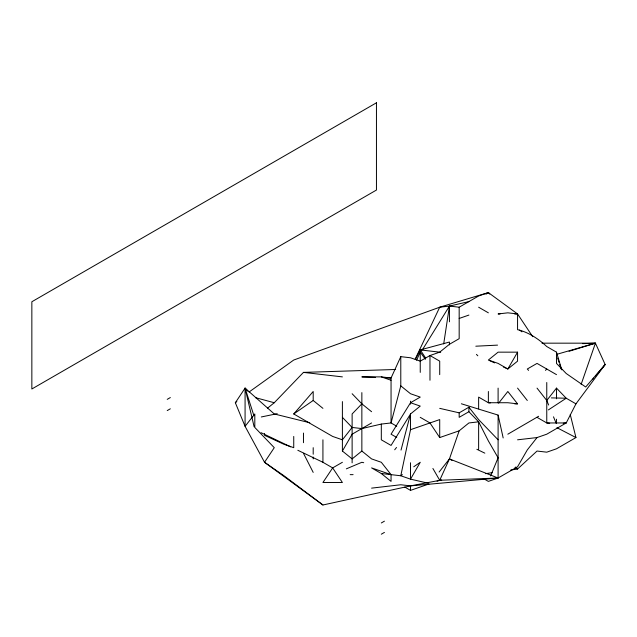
<?xml version="1.0" encoding="UTF-8"?>
<svg xmlns="http://www.w3.org/2000/svg" width="637" height="637" viewBox="0 0 637 637"><rect width="100%" height="100%" fill="white"/><g stroke="black" fill="none" stroke-linecap="round" stroke-linejoin="round"><path stroke-width="0.96" d="M443.694 343.94L449.443 306.086L468.904 301.596M419.918 351.855L420.245 349.912L449.443 342.045L449.443 344.856M396.732 437.468L391.054 434.195L410.515 402.727L420.245 406.095L410.515 413.962L410.515 429.696L400.784 475.767L410.515 479.143L428.128 483.204M532.699 336.678L517.562 313.953L488.372 292.606L478.634 295.974L459.173 307.209L459.173 338.677L449.443 344.291L439.713 352.157L429.975 355.534L420.245 361.147L410.515 357.779L400.784 356.656L400.784 385.871L391.054 422.952L381.316 424.075L361.856 428.574L352.126 427.451L342.395 417.339M401.031 450.096L410.515 413.962L391.054 445.43L381.316 439.809L381.316 424.075M437.054 481.182L439.713 480.266L449.443 458.911L459.173 430.819L468.904 422.952L478.634 421.829L488.372 440.931L498.102 457.788L490.617 475.943M581.143 384.374L595.42 343.168L541.976 343.168M400.784 356.656L391.054 378.004L391.054 422.952L396.732 426.233M416.598 360.168L420.245 352.157L425.397 359.3M415.173 359.164L439.713 307.209L488.372 292.606L489.702 294.047M415.38 359.467L420.245 349.912L422.196 349.777M582.552 343.662L595.42 343.168L605.15 364.523L575.952 403.85L566.221 422.952L546.761 434.195L537.031 437.563L517.562 439.809M361.856 392.615L361.856 451.044L352.126 458.911L342.395 451.044L352.126 434.195L371.586 422.952M517.562 352.157L517.562 361.147L507.832 369.014L498.102 363.401L488.372 360.024L498.102 352.157L517.562 352.157L507.832 369.014L503.405 366.976M422.45 349.721L449.443 306.086L459.173 307.209M441.656 479.979L410.515 485.88L322.927 504.99L264.538 462.287L245.078 426.328L235.34 402.727L245.078 388.116L274.268 413.962L309.773 422.745M352.126 427.451L342.395 439.809L332.657 436.441L293.737 413.962L313.197 391.492L313.197 400.482L322.927 408.349M394.701 449.786L396.525 447.469M439.1 472.049L449.443 458.911L498.102 478.013L517.562 466.778L527.293 449.921L537.031 437.563M498.707 403.078L507.832 391.492L517.562 403.85L514.648 403.85M548.632 405.021L546.761 400.482L556.491 388.116L566.221 398.229L575.952 403.85M592.458 379.668L593.724 378.155M595.627 375.878L605.15 364.523L585.69 386.993L566.221 373.513L556.491 363.401L556.491 352.157L546.761 346.544A70.524 40.72 60 0 0 517.562 329.687L517.562 313.953L507.832 312.831L498.102 313.953L500.045 313.953M267.532 408.174L274.268 402.727L303.467 372.39L395.649 369.484M371.586 411.717L361.856 403.85L352.126 413.962L352.126 462.844M545.463 370.368L546.761 369.014M235.34 402.727L236.837 401.517M249.059 392.01L293.737 360.024L439.713 307.209L449.443 306.086L449.443 321.82M293.737 413.962L313.197 400.482M402.401 474.645L400.784 475.767L381.316 473.522L371.586 467.9L391.054 474.645L391.054 481.389L381.316 473.522M413.755 466.778L420.245 462.287L410.515 479.143L410.515 462.765M485.935 294.198L488.372 292.606M507.832 434.195L538.647 416.272M548.377 409.909L566.221 398.229L551.323 397.886M167.22 399.359L170.334 397.56M167.22 410.594L170.334 408.795M410.515 402.727L420.245 397.106L410.515 393.738L400.784 385.871M342.395 462.287L332.657 467.9L322.927 482.512L342.395 482.512L332.657 467.9L322.927 462.287L297.829 450.279M439.713 408.349L459.173 412.84L468.904 407.218L478.634 419.584L498.102 439.809M468.904 407.218L468.904 411.717L459.173 417.339L459.173 412.84M381.316 522.961L384.43 521.17M381.316 534.204L384.43 532.405M570.258 414.544L575.952 437.563L556.491 448.798L546.761 452.174L537.031 451.044L517.562 469.023L510.755 470.01M346.345 468.848L361.856 462.287L363.711 462.717M459.173 318.452L468.904 315.076M410.515 429.696L439.713 419.584L439.713 437.563L459.173 430.819M404.837 487.098L410.515 490.379L429.051 483.953M569.048 351.29L595.42 343.168L556.491 354.411M261.297 416.964L277.214 413.684M485.45 473.665L492.258 472.678M563.307 423.294L566.221 422.952L546.761 422.952L537.031 417.339M371.586 488.133L400.784 484.757L410.515 485.88L498.102 478.013L498.102 415.085L461.371 403.778M475.815 346.202L497.537 345.127M514.648 313.953L517.562 313.953M386.181 377.821L391.054 378.004L381.316 376.881L361.856 376.881L375.48 377.407M350.175 474.645L353.097 474.645M420.245 361.012L420.245 349.912L440.685 352.269M303.467 372.39L342.395 376.881M517.562 403.85L507.832 402.727L488.372 402.727L478.634 397.106L478.634 408.835M490.315 402.95L488.372 402.727L488.372 391.492M549.675 423.294L546.761 422.952L546.761 382.503M255.437 397.655L274.268 402.727M381.316 376.881L391.054 380.249M489.256 360.431L494.559 362.883M261.082 432.698L290.663 446.848M476.866 449.292L484.829 453.154M514.911 467.741L517.562 469.023L515.62 467.001M556.921 427.674L575.952 437.563M478.634 307.209L488.372 312.831M556.491 374.636L537.031 363.401L527.293 369.014L528.591 370.368M420.245 417.339L429.975 422.952L439.713 437.563M449.443 458.911L452.015 460.4M483.499 478.578L488.372 481.389L498.102 478.013L439.713 480.266L432.897 468.466M519.553 330.054L521.934 331.845M322.927 504.99L283.998 475.767L264.538 462.287L274.268 447.676L254.808 427.451L254.808 413.962L245.078 426.328L245.078 388.116L247.666 391.118M361.856 451.044L371.586 458.911L381.316 462.287L391.054 474.645M476.444 354.379L477.814 355.796M468.904 411.717L478.634 421.829L478.634 449.292M352.126 393.738L361.856 403.85M537.031 388.116L546.761 400.482M517.562 388.116L527.293 400.482M420.245 349.912L425.651 358.026M303.467 453.297L313.197 472.399M553.497 416.821L556.117 423.167M557.67 358.082L559.143 362.684M559.732 364.523L561.213 369.118M253.924 415.698L245.078 388.116L254.123 426.798M556.491 352.157L561.77 369.85M498.102 415.085L503.174 437.953M556.491 388.116L556.491 398.81M556.491 419.218L556.491 423.103M498.102 388.116L498.102 402.871M439.713 374.636L439.713 361.147L429.975 355.534L429.975 380.249M420.245 361.147L420.245 372.39M410.515 401.183L410.515 404.129M410.515 485.88L410.515 490.379M342.395 401.605L342.395 451.044M322.927 439.809L322.927 462.287M313.197 447.676L313.197 454.229M313.197 457.04L313.197 458.911M303.467 433.064L303.467 442.699M293.737 436.441L293.737 447.676L283.998 444.308L264.538 435.318L264.538 433.518M376.451 102.796L31.85 301.755L31.85 388.992L376.451 190.041L376.451 102.796"/></g></svg>
